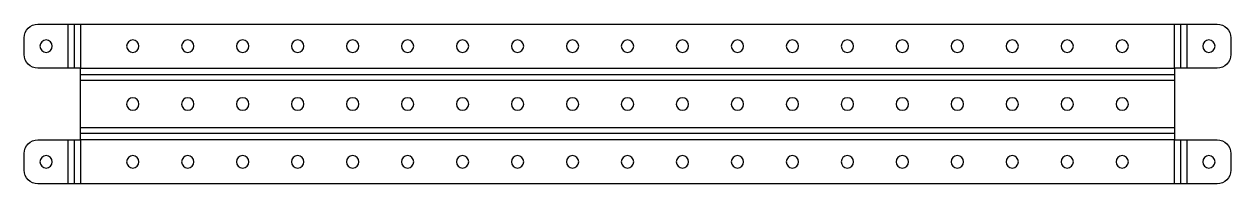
# Model space of a CAD drawing. Header units: millimetres. Extents: x -5 to 434, y 0 to 58.
import ezdxf

# ---------------------------------------------------------------- set-up
doc = ezdxf.new("R2010")
doc.units = ezdxf.units.MM

msp = doc.modelspace()

# ---------------------------------------------------------------- linework, layer by layer
at = {"layer": 'BEND'}
for p, q in [((13.26, 58.05), (13.26, 42.05)), ((415.79, 42.05), (415.79, 58.05)), ((15.52, 39.79), (413.52, 39.79)), ((413.52, 18.26), (15.52, 18.26)), ((13.26, 16), (13.26, 0)), ((415.79, 0), (415.79, 16))]:
    msp.add_line(p, q, dxfattribs=at)
at = {"layer": 'BEND_EXTENT'}
for p, q in [((11, 42.05), (11, 58.05)), ((15.52, 58.05), (15.52, 42.05)), ((413.52, 42.05), (413.52, 58.05)), ((418.05, 58.05), (418.05, 42.05)), ((15.52, 42.05), (413.52, 42.05)), ((413.52, 37.52), (15.52, 37.52)), ((15.52, 20.52), (413.52, 20.52)), ((11, 0), (11, 16)), ((15.52, 16), (15.52, 0)), ((413.52, 16), (15.52, 16)), ((413.52, 0), (413.52, 16)), ((418.05, 16), (418.05, 0))]:
    msp.add_line(p, q, dxfattribs=at)
at = {"layer": 'INTERIOR_PROFILES', "extrusion": (0, 0, -1)}
for centre in [(-3, 50.05), (-34.52, 50.05), (-54.52, 50.05), (-74.52, 50.05), (-94.52, 50.05), (-114.52, 50.05), (-134.52, 50.05), (-154.52, 50.05), (-174.52, 50.05), (-194.52, 50.05), (-214.52, 50.05), (-234.52, 50.05), (-254.52, 50.05), (-274.52, 50.05), (-294.52, 50.05), (-314.52, 50.05), (-334.52, 50.05), (-354.52, 50.05), (-374.52, 50.05), (-394.52, 50.05), (-426.05, 50.05), (-34.52, 29.02), (-54.52, 29.02), (-74.52, 29.02), (-94.52, 29.02), (-114.52, 29.02), (-134.52, 29.02), (-154.52, 29.02), (-174.52, 29.02), (-194.52, 29.02), (-214.52, 29.02), (-234.52, 29.02), (-254.52, 29.02), (-274.52, 29.02), (-294.52, 29.02), (-314.52, 29.02), (-334.52, 29.02), (-354.52, 29.02), (-374.52, 29.02), (-394.52, 29.02), (-3, 8), (-34.52, 8), (-54.52, 8), (-74.52, 8), (-94.52, 8), (-114.52, 8), (-134.52, 8), (-154.52, 8), (-174.52, 8), (-194.52, 8), (-214.52, 8), (-234.52, 8), (-254.52, 8), (-274.52, 8), (-294.52, 8), (-314.52, 8), (-334.52, 8), (-354.52, 8), (-374.52, 8), (-394.52, 8), (-426.05, 8)]:
    msp.add_circle(centre, 2.25, dxfattribs=at)
at = {"layer": 'OUTER_PROFILES'}
msp.add_lwpolyline([(-5, 47.05), (-5, 53.05, -0.414214), (0, 58.05), (429.05, 58.05, -0.414214), (434.05, 53.05), (434.05, 47.05, -0.414214), (429.05, 42.05), (413.52, 42.05), (413.52, 16), (429.05, 16, -0.414214), (434.05, 11), (434.05, 5, -0.414214), (429.05, 0), (0, 0, -0.414214), (-5, 5), (-5, 11, -0.414214), (0, 16), (15.52, 16), (15.52, 42.05), (0, 42.05, -0.414214)], format="xyb", close=True, dxfattribs=at)

doc.saveas('drawing.dxf')
